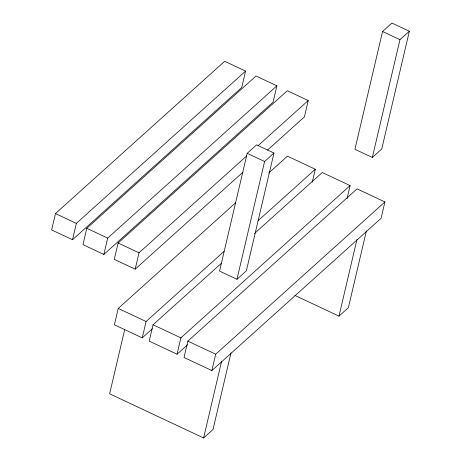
<?xml version="1.0" encoding="UTF-8"?>
<svg xmlns="http://www.w3.org/2000/svg" width="461" height="461" viewBox="0 0 461 461"><rect width="100%" height="100%" fill="white"/><g stroke="black" fill="none" stroke-linecap="round" stroke-linejoin="round"><path stroke-width="0.69" d="M55.476 213.564L51.638 229.924L72.521 239.732L241.737 87.463L245.575 71.109L224.691 61.296L55.476 213.564L76.359 223.372L245.575 71.109M72.521 239.732L76.359 223.372M86.801 228.281L82.963 244.635L103.846 254.449L273.062 102.181L276.9 85.827L256.016 76.013L86.801 228.281L107.684 238.089L276.9 85.827M103.846 254.449L107.684 238.089M267.559 150.044L304.393 116.898L308.23 100.538L287.341 90.731L118.125 242.993L114.293 259.353L135.177 269.166L243.005 172.137M235.675 202.754L118.241 308.426L114.403 324.786L142.247 337.867L152.297 328.826M135.177 269.166L139.015 252.807L246.842 155.778M124.677 329.655L109.632 393.803L203.612 437.95L213.011 429.491L231.001 352.798M142.247 337.867L146.085 321.507L224.017 251.378M221.372 263.294L153.046 324.775L149.208 341.134L177.053 354.215L187.633 344.701M177.053 354.215L180.891 337.855L350.106 185.593L322.262 172.512L254.466 233.514M187.852 341.128L184.02 357.488L211.864 370.569L381.08 218.301L384.918 201.941L357.068 188.86L187.852 341.128L215.702 354.209L384.918 201.941M247.188 153.323L219.563 271.103L236.966 279.274L246.364 270.814L273.99 153.04L256.587 144.863L247.188 153.323L264.591 161.5L273.99 153.04M211.864 370.569L215.702 354.209M236.966 279.274L264.591 161.5M203.612 437.95L221.603 361.257M312.264 182.193L315.301 169.239L287.457 156.158L268.769 172.973M382.555 31.509L354.935 149.289L372.338 157.466L381.737 149.007L409.362 31.227L391.959 23.05L382.555 31.509L399.964 39.686L409.362 31.227M347.07 198.541L350.106 185.593M372.338 157.466L399.964 39.686M294.913 295.432L338.985 316.137L356.975 239.443M366.374 230.984L348.383 307.677L338.985 316.137M258.051 145.693L308.23 100.538M258.183 220.635L315.301 169.239M118.125 242.993L139.015 252.807M118.241 308.426L146.085 321.507M153.046 324.775L180.891 337.855"/></g></svg>
